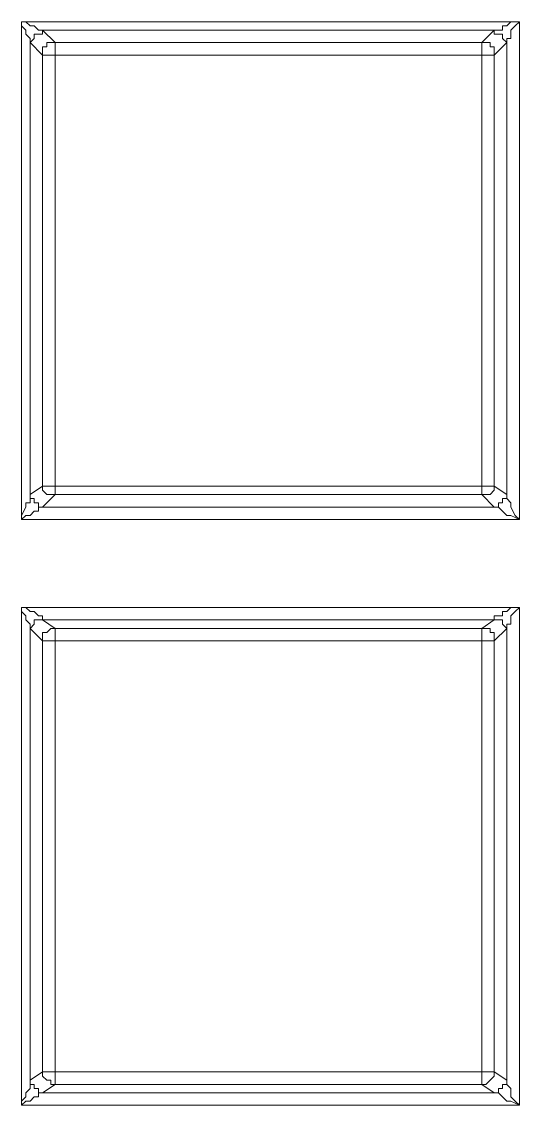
# Model space of a CAD drawing. Header units: centimetres. Extents: x -12.2 to 12.2, y -6.1 to 6.1.
# Drawn here: x -10.753 to -10.334, y -4.715 to -3.801 of the extents above; entities that cross this region are included whole.
import ezdxf

# ---------------------------------------------------------------- set-up
doc = ezdxf.new("R2010")
doc.units = ezdxf.units.CM
doc.header["$MEASUREMENT"] = 0
doc.layers.add('Camada 1', color=7, linetype='Continuous')

msp = doc.modelspace()

# ---------------------------------------------------------------- linework, layer by layer
at = {"layer": 'Camada 1', "lineweight": 9}
for points in [[(-10.75331, -3.80126), (-10.75331, -3.80126), (-10.33351, -3.80126), (-10.33351, -3.80126)], [(-10.75331, -4.22106), (-10.75331, -4.22106), (-10.75331, -3.80126), (-10.75331, -3.80126)], [(-10.35467, -3.80831), (-10.35467, -3.80831), (-10.73567, -3.80831), (-10.73567, -3.80831)], [(-10.73567, -3.80831), (-10.73567, -3.80831), (-10.72509, -3.8189), (-10.72509, -3.8189)], [(-10.36526, -3.8189), (-10.36526, -3.8189), (-10.35467, -3.80831), (-10.35467, -3.80831)], [(-10.33351, -3.80126), (-10.33351, -3.80126), (-10.33351, -4.22106), (-10.33351, -4.22106)], [(-10.74626, -3.8189), (-10.74626, -3.8189), (-10.74626, -4.19989), (-10.74626, -4.19989)], [(-10.73567, -3.82948), (-10.73567, -3.82948), (-10.74626, -3.8189), (-10.74626, -3.8189)], [(-10.72509, -3.8189), (-10.72509, -3.8189), (-10.36526, -3.8189), (-10.36526, -3.8189)], [(-10.34409, -3.8189), (-10.34409, -3.8189), (-10.35467, -3.82948), (-10.35467, -3.82948)], [(-10.34409, -4.19989), (-10.34409, -4.19989), (-10.34409, -3.8189), (-10.34409, -3.8189)], [(-10.73567, -4.19284), (-10.73567, -4.19284), (-10.73567, -3.82948), (-10.73567, -3.82948)], [(-10.72509, -3.82948), (-10.72509, -3.82948), (-10.72509, -4.19284), (-10.72509, -4.19284)], [(-10.36526, -3.82948), (-10.36526, -3.82948), (-10.72509, -3.82948), (-10.72509, -3.82948)], [(-10.36526, -4.19284), (-10.36526, -4.19284), (-10.36526, -3.82948), (-10.36526, -3.82948)], [(-10.35467, -3.82948), (-10.35467, -3.82948), (-10.35467, -4.19284), (-10.35467, -4.19284)], [(-10.74626, -4.19989), (-10.74626, -4.19989), (-10.73567, -4.19284), (-10.73567, -4.19284)], [(-10.72509, -4.19284), (-10.72509, -4.19284), (-10.36526, -4.19284), (-10.36526, -4.19284)], [(-10.35467, -4.19284), (-10.35467, -4.19284), (-10.34409, -4.19989), (-10.34409, -4.19989)], [(-10.72509, -4.19989), (-10.72509, -4.19989), (-10.73567, -4.21048), (-10.73567, -4.21048)], [(-10.36526, -4.19989), (-10.36526, -4.19989), (-10.72509, -4.19989), (-10.72509, -4.19989)], [(-10.35467, -4.21048), (-10.35467, -4.21048), (-10.36526, -4.19989), (-10.36526, -4.19989)], [(-10.73567, -4.21048), (-10.73567, -4.21048), (-10.35467, -4.21048), (-10.35467, -4.21048)], [(-10.33351, -4.22106), (-10.33351, -4.22106), (-10.75331, -4.22106), (-10.75331, -4.22106)], [(-10.75331, -4.29515), (-10.75331, -4.29515), (-10.33351, -4.29515), (-10.33351, -4.29515)], [(-10.75331, -4.71495), (-10.75331, -4.71495), (-10.75331, -4.29515), (-10.75331, -4.29515)], [(-10.33351, -4.29515), (-10.33351, -4.29515), (-10.33351, -4.71495), (-10.33351, -4.71495)], [(-10.35467, -4.30573), (-10.35467, -4.30573), (-10.73567, -4.30573), (-10.73567, -4.30573)], [(-10.73567, -4.30573), (-10.73567, -4.30573), (-10.72509, -4.31278), (-10.72509, -4.31278)], [(-10.36526, -4.31278), (-10.36526, -4.31278), (-10.35467, -4.30573), (-10.35467, -4.30573)], [(-10.74626, -4.31278), (-10.74626, -4.31278), (-10.74626, -4.69378), (-10.74626, -4.69378)], [(-10.73567, -4.32337), (-10.73567, -4.32337), (-10.74626, -4.31278), (-10.74626, -4.31278)], [(-10.72509, -4.31278), (-10.72509, -4.31278), (-10.36526, -4.31278), (-10.36526, -4.31278)], [(-10.34409, -4.31278), (-10.34409, -4.31278), (-10.35467, -4.32337), (-10.35467, -4.32337)], [(-10.34409, -4.69378), (-10.34409, -4.69378), (-10.34409, -4.31278), (-10.34409, -4.31278)], [(-10.73567, -4.68673), (-10.73567, -4.68673), (-10.73567, -4.32337), (-10.73567, -4.32337)], [(-10.36526, -4.32337), (-10.36526, -4.32337), (-10.72509, -4.32337), (-10.72509, -4.32337)], [(-10.72509, -4.32337), (-10.72509, -4.32337), (-10.72509, -4.68673), (-10.72509, -4.68673)], [(-10.36526, -4.68673), (-10.36526, -4.68673), (-10.36526, -4.32337), (-10.36526, -4.32337)], [(-10.35467, -4.32337), (-10.35467, -4.32337), (-10.35467, -4.68673), (-10.35467, -4.68673)], [(-10.74626, -4.69378), (-10.74626, -4.69378), (-10.73567, -4.68673), (-10.73567, -4.68673)], [(-10.72509, -4.68673), (-10.72509, -4.68673), (-10.36526, -4.68673), (-10.36526, -4.68673)], [(-10.35467, -4.68673), (-10.35467, -4.68673), (-10.34409, -4.69378), (-10.34409, -4.69378)], [(-10.72509, -4.69731), (-10.72509, -4.69731), (-10.73567, -4.70437), (-10.73567, -4.70437)], [(-10.73567, -4.70437), (-10.73567, -4.70437), (-10.35467, -4.70437), (-10.35467, -4.70437)], [(-10.36526, -4.69731), (-10.36526, -4.69731), (-10.72509, -4.69731), (-10.72509, -4.69731)], [(-10.35467, -4.70437), (-10.35467, -4.70437), (-10.36526, -4.69731), (-10.36526, -4.69731)], [(-10.33351, -4.71495), (-10.33351, -4.71495), (-10.75331, -4.71495), (-10.75331, -4.71495)]]:
    msp.add_open_spline(points, degree=3, dxfattribs=at)
for points, knots in [([(-10.74626, -3.8189), (-10.74626, -3.8189), (-10.74626, -3.8189), (-10.74626, -3.8189), (-10.74626, -3.8189), (-10.74626, -3.81537), (-10.74626, -3.81537), (-10.74626, -3.81537), (-10.74979, -3.81184), (-10.74979, -3.81184), (-10.74979, -3.81184), (-10.74979, -3.80831), (-10.74979, -3.80831), (-10.74979, -3.80831), (-10.75331, -3.80478), (-10.75331, -3.80478), (-10.75331, -3.80478), (-10.75331, -3.80126), (-10.75331, -3.80126)], [0, 0, 0, 0, 0.166667, 0.166667, 0.166667, 0.333333, 0.333333, 0.333333, 0.5, 0.5, 0.5, 0.666667, 0.666667, 0.666667, 0.833333, 0.833333, 0.833333, 1, 1, 1, 1]), ([(-10.75331, -3.80126), (-10.75331, -3.80126), (-10.74979, -3.80126), (-10.74979, -3.80126), (-10.74979, -3.80126), (-10.74626, -3.80478), (-10.74626, -3.80478), (-10.74626, -3.80478), (-10.74273, -3.80478), (-10.74273, -3.80478), (-10.74273, -3.80478), (-10.7392, -3.80831), (-10.7392, -3.80831), (-10.7392, -3.80831), (-10.73567, -3.80831), (-10.73567, -3.80831)], [0, 0, 0, 0, 0.2, 0.2, 0.2, 0.4, 0.4, 0.4, 0.6, 0.6, 0.6, 0.8, 0.8, 0.8, 1, 1, 1, 1]), ([(-10.74626, -3.8189), (-10.74626, -3.8189), (-10.74626, -3.8189), (-10.74626, -3.8189), (-10.74626, -3.8189), (-10.74273, -3.81537), (-10.74273, -3.81537), (-10.74273, -3.81537), (-10.74273, -3.81184), (-10.74273, -3.81184), (-10.74273, -3.81184), (-10.7392, -3.81184), (-10.7392, -3.81184), (-10.7392, -3.81184), (-10.73567, -3.81184), (-10.73567, -3.81184), (-10.73567, -3.81184), (-10.73567, -3.80831), (-10.73567, -3.80831)], [0, 0, 0, 0, 0.166667, 0.166667, 0.166667, 0.333333, 0.333333, 0.333333, 0.5, 0.5, 0.5, 0.666667, 0.666667, 0.666667, 0.833333, 0.833333, 0.833333, 1, 1, 1, 1]), ([(-10.35467, -3.80831), (-10.35467, -3.80831), (-10.35467, -3.80831), (-10.35467, -3.80831), (-10.35467, -3.80831), (-10.35115, -3.80831), (-10.35115, -3.80831), (-10.35115, -3.80831), (-10.34762, -3.80831), (-10.34762, -3.80831), (-10.34762, -3.80831), (-10.34762, -3.80478), (-10.34762, -3.80478), (-10.34762, -3.80478), (-10.34409, -3.80478), (-10.34409, -3.80478), (-10.34409, -3.80478), (-10.34056, -3.80126), (-10.34056, -3.80126), (-10.34056, -3.80126), (-10.33351, -3.80126), (-10.33351, -3.80126)], [0, 0, 0, 0, 0.142857, 0.142857, 0.142857, 0.285714, 0.285714, 0.285714, 0.428571, 0.428571, 0.428571, 0.571429, 0.571429, 0.571429, 0.714286, 0.714286, 0.714286, 0.857143, 0.857143, 0.857143, 1, 1, 1, 1]), ([(-10.34409, -3.8189), (-10.34409, -3.8189), (-10.34409, -3.8189), (-10.34409, -3.8189), (-10.34409, -3.8189), (-10.34762, -3.81537), (-10.34762, -3.81537), (-10.34762, -3.81537), (-10.34762, -3.81184), (-10.34762, -3.81184), (-10.34762, -3.81184), (-10.35115, -3.81184), (-10.35115, -3.81184), (-10.35115, -3.81184), (-10.35467, -3.81184), (-10.35467, -3.81184), (-10.35467, -3.81184), (-10.35467, -3.80831), (-10.35467, -3.80831)], [0, 0, 0, 0, 0.166667, 0.166667, 0.166667, 0.333333, 0.333333, 0.333333, 0.5, 0.5, 0.5, 0.666667, 0.666667, 0.666667, 0.833333, 0.833333, 0.833333, 1, 1, 1, 1]), ([(-10.33351, -3.80126), (-10.33351, -3.80126), (-10.33704, -3.80478), (-10.33704, -3.80478), (-10.33704, -3.80478), (-10.34056, -3.80831), (-10.34056, -3.80831), (-10.34056, -3.80831), (-10.34056, -3.81184), (-10.34056, -3.81184), (-10.34056, -3.81184), (-10.34056, -3.81537), (-10.34056, -3.81537), (-10.34056, -3.81537), (-10.34409, -3.81537), (-10.34409, -3.81537), (-10.34409, -3.81537), (-10.34409, -3.8189), (-10.34409, -3.8189)], [0, 0, 0, 0, 0.166667, 0.166667, 0.166667, 0.333333, 0.333333, 0.333333, 0.5, 0.5, 0.5, 0.666667, 0.666667, 0.666667, 0.833333, 0.833333, 0.833333, 1, 1, 1, 1]), ([(-10.73567, -3.82948), (-10.73567, -3.82948), (-10.73567, -3.82595), (-10.73567, -3.82595), (-10.73567, -3.82595), (-10.73567, -3.82242), (-10.73567, -3.82242), (-10.73567, -3.82242), (-10.73215, -3.82242), (-10.73215, -3.82242), (-10.73215, -3.82242), (-10.73215, -3.8189), (-10.73215, -3.8189), (-10.73215, -3.8189), (-10.72862, -3.8189), (-10.72862, -3.8189), (-10.72862, -3.8189), (-10.72509, -3.8189), (-10.72509, -3.8189)], [0, 0, 0, 0, 0.166667, 0.166667, 0.166667, 0.333333, 0.333333, 0.333333, 0.5, 0.5, 0.5, 0.666667, 0.666667, 0.666667, 0.833333, 0.833333, 0.833333, 1, 1, 1, 1]), ([(-10.72509, -3.82948), (-10.72509, -3.82948), (-10.72509, -3.82595), (-10.72509, -3.82595), (-10.72509, -3.82595), (-10.72509, -3.82242), (-10.72509, -3.82242), (-10.72509, -3.82242), (-10.72509, -3.8189), (-10.72509, -3.8189)], [0, 0, 0, 0, 0.333333, 0.333333, 0.333333, 0.666667, 0.666667, 0.666667, 1, 1, 1, 1]), ([(-10.35467, -3.82948), (-10.35467, -3.82948), (-10.35467, -3.82595), (-10.35467, -3.82595), (-10.35467, -3.82595), (-10.35467, -3.82242), (-10.35467, -3.82242), (-10.35467, -3.82242), (-10.3582, -3.82242), (-10.3582, -3.82242), (-10.3582, -3.82242), (-10.3582, -3.8189), (-10.3582, -3.8189), (-10.3582, -3.8189), (-10.36173, -3.8189), (-10.36173, -3.8189), (-10.36173, -3.8189), (-10.36526, -3.8189), (-10.36526, -3.8189)], [0, 0, 0, 0, 0.166667, 0.166667, 0.166667, 0.333333, 0.333333, 0.333333, 0.5, 0.5, 0.5, 0.666667, 0.666667, 0.666667, 0.833333, 0.833333, 0.833333, 1, 1, 1, 1]), ([(-10.36526, -3.82948), (-10.36526, -3.82948), (-10.36526, -3.82595), (-10.36526, -3.82595), (-10.36526, -3.82595), (-10.36526, -3.82242), (-10.36526, -3.82242), (-10.36526, -3.82242), (-10.36526, -3.8189), (-10.36526, -3.8189)], [0, 0, 0, 0, 0.333333, 0.333333, 0.333333, 0.666667, 0.666667, 0.666667, 1, 1, 1, 1]), ([(-10.73567, -3.82948), (-10.73567, -3.82948), (-10.73567, -3.82948), (-10.73567, -3.82948), (-10.73567, -3.82948), (-10.73215, -3.82948), (-10.73215, -3.82948), (-10.73215, -3.82948), (-10.72862, -3.82948), (-10.72862, -3.82948), (-10.72862, -3.82948), (-10.72509, -3.82948), (-10.72509, -3.82948)], [0, 0, 0, 0, 0.25, 0.25, 0.25, 0.5, 0.5, 0.5, 0.75, 0.75, 0.75, 1, 1, 1, 1]), ([(-10.36526, -3.82948), (-10.36526, -3.82948), (-10.36173, -3.82948), (-10.36173, -3.82948), (-10.36173, -3.82948), (-10.3582, -3.82948), (-10.3582, -3.82948), (-10.3582, -3.82948), (-10.35467, -3.82948), (-10.35467, -3.82948)], [0, 0, 0, 0, 0.333333, 0.333333, 0.333333, 0.666667, 0.666667, 0.666667, 1, 1, 1, 1]), ([(-10.73567, -4.19284), (-10.73567, -4.19284), (-10.73567, -4.19284), (-10.73567, -4.19284), (-10.73567, -4.19284), (-10.73567, -4.19637), (-10.73567, -4.19637), (-10.73567, -4.19637), (-10.73215, -4.19989), (-10.73215, -4.19989), (-10.73215, -4.19989), (-10.72862, -4.19989), (-10.72862, -4.19989), (-10.72862, -4.19989), (-10.72509, -4.19989), (-10.72509, -4.19989)], [0, 0, 0, 0, 0.2, 0.2, 0.2, 0.4, 0.4, 0.4, 0.6, 0.6, 0.6, 0.8, 0.8, 0.8, 1, 1, 1, 1]), ([(-10.73567, -4.19284), (-10.73567, -4.19284), (-10.73567, -4.19284), (-10.73567, -4.19284), (-10.73567, -4.19284), (-10.73215, -4.19284), (-10.73215, -4.19284), (-10.73215, -4.19284), (-10.72862, -4.19284), (-10.72862, -4.19284), (-10.72862, -4.19284), (-10.72509, -4.19284), (-10.72509, -4.19284)], [0, 0, 0, 0, 0.25, 0.25, 0.25, 0.5, 0.5, 0.5, 0.75, 0.75, 0.75, 1, 1, 1, 1]), ([(-10.72509, -4.19989), (-10.72509, -4.19989), (-10.72509, -4.19989), (-10.72509, -4.19989), (-10.72509, -4.19989), (-10.72509, -4.19637), (-10.72509, -4.19637), (-10.72509, -4.19637), (-10.72509, -4.19284), (-10.72509, -4.19284)], [0, 0, 0, 0, 0.333333, 0.333333, 0.333333, 0.666667, 0.666667, 0.666667, 1, 1, 1, 1]), ([(-10.36526, -4.19989), (-10.36526, -4.19989), (-10.36173, -4.19989), (-10.36173, -4.19989), (-10.36173, -4.19989), (-10.3582, -4.19989), (-10.3582, -4.19989), (-10.3582, -4.19989), (-10.35467, -4.19637), (-10.35467, -4.19637), (-10.35467, -4.19637), (-10.35467, -4.19284), (-10.35467, -4.19284)], [0, 0, 0, 0, 0.25, 0.25, 0.25, 0.5, 0.5, 0.5, 0.75, 0.75, 0.75, 1, 1, 1, 1]), ([(-10.36526, -4.19989), (-10.36526, -4.19989), (-10.36526, -4.19989), (-10.36526, -4.19989), (-10.36526, -4.19989), (-10.36526, -4.19637), (-10.36526, -4.19637), (-10.36526, -4.19637), (-10.36526, -4.19284), (-10.36526, -4.19284)], [0, 0, 0, 0, 0.333333, 0.333333, 0.333333, 0.666667, 0.666667, 0.666667, 1, 1, 1, 1]), ([(-10.36526, -4.19284), (-10.36526, -4.19284), (-10.36173, -4.19284), (-10.36173, -4.19284), (-10.36173, -4.19284), (-10.3582, -4.19284), (-10.3582, -4.19284), (-10.3582, -4.19284), (-10.35467, -4.19284), (-10.35467, -4.19284)], [0, 0, 0, 0, 0.333333, 0.333333, 0.333333, 0.666667, 0.666667, 0.666667, 1, 1, 1, 1]), ([(-10.75331, -4.22106), (-10.75331, -4.22106), (-10.75331, -4.21753), (-10.75331, -4.21753), (-10.75331, -4.21753), (-10.74979, -4.21048), (-10.74979, -4.21048), (-10.74979, -4.21048), (-10.74979, -4.20695), (-10.74979, -4.20695), (-10.74979, -4.20695), (-10.74626, -4.20695), (-10.74626, -4.20695), (-10.74626, -4.20695), (-10.74626, -4.20342), (-10.74626, -4.20342), (-10.74626, -4.20342), (-10.74626, -4.19989), (-10.74626, -4.19989)], [0, 0, 0, 0, 0.166667, 0.166667, 0.166667, 0.333333, 0.333333, 0.333333, 0.5, 0.5, 0.5, 0.666667, 0.666667, 0.666667, 0.833333, 0.833333, 0.833333, 1, 1, 1, 1]), ([(-10.74626, -4.19989), (-10.74626, -4.19989), (-10.74626, -4.20342), (-10.74626, -4.20342), (-10.74626, -4.20342), (-10.74273, -4.20342), (-10.74273, -4.20342), (-10.74273, -4.20342), (-10.74273, -4.20695), (-10.74273, -4.20695), (-10.74273, -4.20695), (-10.7392, -4.20695), (-10.7392, -4.20695), (-10.7392, -4.20695), (-10.7392, -4.21048), (-10.7392, -4.21048), (-10.7392, -4.21048), (-10.73567, -4.21048), (-10.73567, -4.21048)], [0, 0, 0, 0, 0.166667, 0.166667, 0.166667, 0.333333, 0.333333, 0.333333, 0.5, 0.5, 0.5, 0.666667, 0.666667, 0.666667, 0.833333, 0.833333, 0.833333, 1, 1, 1, 1]), ([(-10.35467, -4.21048), (-10.35467, -4.21048), (-10.35467, -4.21048), (-10.35467, -4.21048), (-10.35467, -4.21048), (-10.35115, -4.21048), (-10.35115, -4.21048), (-10.35115, -4.21048), (-10.35115, -4.20695), (-10.35115, -4.20695), (-10.35115, -4.20695), (-10.34762, -4.20695), (-10.34762, -4.20695), (-10.34762, -4.20695), (-10.34762, -4.20342), (-10.34762, -4.20342), (-10.34762, -4.20342), (-10.34409, -4.20342), (-10.34409, -4.20342), (-10.34409, -4.20342), (-10.34409, -4.19989), (-10.34409, -4.19989)], [0, 0, 0, 0, 0.142857, 0.142857, 0.142857, 0.285714, 0.285714, 0.285714, 0.428571, 0.428571, 0.428571, 0.571429, 0.571429, 0.571429, 0.714286, 0.714286, 0.714286, 0.857143, 0.857143, 0.857143, 1, 1, 1, 1]), ([(-10.34409, -4.19989), (-10.34409, -4.19989), (-10.34409, -4.19989), (-10.34409, -4.19989), (-10.34409, -4.19989), (-10.34409, -4.20342), (-10.34409, -4.20342), (-10.34409, -4.20342), (-10.34056, -4.20695), (-10.34056, -4.20695), (-10.34056, -4.20695), (-10.34056, -4.21048), (-10.34056, -4.21048), (-10.34056, -4.21048), (-10.33704, -4.21753), (-10.33704, -4.21753), (-10.33704, -4.21753), (-10.33351, -4.22106), (-10.33351, -4.22106)], [0, 0, 0, 0, 0.166667, 0.166667, 0.166667, 0.333333, 0.333333, 0.333333, 0.5, 0.5, 0.5, 0.666667, 0.666667, 0.666667, 0.833333, 0.833333, 0.833333, 1, 1, 1, 1]), ([(-10.73567, -4.21048), (-10.73567, -4.21048), (-10.73567, -4.21048), (-10.73567, -4.21048), (-10.73567, -4.21048), (-10.7392, -4.21048), (-10.7392, -4.21048), (-10.7392, -4.21048), (-10.7392, -4.21401), (-10.7392, -4.21401), (-10.7392, -4.21401), (-10.74273, -4.21401), (-10.74273, -4.21401), (-10.74273, -4.21401), (-10.74626, -4.21753), (-10.74626, -4.21753), (-10.74626, -4.21753), (-10.74979, -4.21753), (-10.74979, -4.21753), (-10.74979, -4.21753), (-10.75331, -4.22106), (-10.75331, -4.22106)], [0, 0, 0, 0, 0.142857, 0.142857, 0.142857, 0.285714, 0.285714, 0.285714, 0.428571, 0.428571, 0.428571, 0.571429, 0.571429, 0.571429, 0.714286, 0.714286, 0.714286, 0.857143, 0.857143, 0.857143, 1, 1, 1, 1]), ([(-10.33351, -4.22106), (-10.33351, -4.22106), (-10.34056, -4.21753), (-10.34056, -4.21753), (-10.34056, -4.21753), (-10.34409, -4.21753), (-10.34409, -4.21753), (-10.34409, -4.21753), (-10.34762, -4.21401), (-10.34762, -4.21401), (-10.34762, -4.21401), (-10.35115, -4.21048), (-10.35115, -4.21048), (-10.35115, -4.21048), (-10.35467, -4.21048), (-10.35467, -4.21048)], [0, 0, 0, 0, 0.2, 0.2, 0.2, 0.4, 0.4, 0.4, 0.6, 0.6, 0.6, 0.8, 0.8, 0.8, 1, 1, 1, 1]), ([(-10.75331, -4.29515), (-10.75331, -4.29515), (-10.74979, -4.29515), (-10.74979, -4.29515), (-10.74979, -4.29515), (-10.74626, -4.29867), (-10.74626, -4.29867), (-10.74626, -4.29867), (-10.74273, -4.29867), (-10.74273, -4.29867), (-10.74273, -4.29867), (-10.7392, -4.3022), (-10.7392, -4.3022), (-10.7392, -4.3022), (-10.73567, -4.3022), (-10.73567, -4.3022), (-10.73567, -4.3022), (-10.73567, -4.30573), (-10.73567, -4.30573)], [0, 0, 0, 0, 0.166667, 0.166667, 0.166667, 0.333333, 0.333333, 0.333333, 0.5, 0.5, 0.5, 0.666667, 0.666667, 0.666667, 0.833333, 0.833333, 0.833333, 1, 1, 1, 1]), ([(-10.74626, -4.31278), (-10.74626, -4.31278), (-10.74626, -4.31278), (-10.74626, -4.31278), (-10.74626, -4.31278), (-10.74626, -4.30926), (-10.74626, -4.30926), (-10.74626, -4.30926), (-10.74979, -4.30573), (-10.74979, -4.30573), (-10.74979, -4.30573), (-10.74979, -4.3022), (-10.74979, -4.3022), (-10.74979, -4.3022), (-10.75331, -4.29867), (-10.75331, -4.29867), (-10.75331, -4.29867), (-10.75331, -4.29515), (-10.75331, -4.29515)], [0, 0, 0, 0, 0.166667, 0.166667, 0.166667, 0.333333, 0.333333, 0.333333, 0.5, 0.5, 0.5, 0.666667, 0.666667, 0.666667, 0.833333, 0.833333, 0.833333, 1, 1, 1, 1]), ([(-10.35467, -4.30573), (-10.35467, -4.30573), (-10.35467, -4.30573), (-10.35467, -4.30573), (-10.35467, -4.30573), (-10.35467, -4.3022), (-10.35467, -4.3022), (-10.35467, -4.3022), (-10.35115, -4.3022), (-10.35115, -4.3022), (-10.35115, -4.3022), (-10.34762, -4.3022), (-10.34762, -4.3022), (-10.34762, -4.3022), (-10.34762, -4.29867), (-10.34762, -4.29867), (-10.34762, -4.29867), (-10.34409, -4.29867), (-10.34409, -4.29867), (-10.34409, -4.29867), (-10.34056, -4.29515), (-10.34056, -4.29515), (-10.34056, -4.29515), (-10.33351, -4.29515), (-10.33351, -4.29515)], [0, 0, 0, 0, 0.125, 0.125, 0.125, 0.25, 0.25, 0.25, 0.375, 0.375, 0.375, 0.5, 0.5, 0.5, 0.625, 0.625, 0.625, 0.75, 0.75, 0.75, 0.875, 0.875, 0.875, 1, 1, 1, 1]), ([(-10.33351, -4.29515), (-10.33351, -4.29515), (-10.33704, -4.29867), (-10.33704, -4.29867), (-10.33704, -4.29867), (-10.34056, -4.3022), (-10.34056, -4.3022), (-10.34056, -4.3022), (-10.34056, -4.30573), (-10.34056, -4.30573), (-10.34056, -4.30573), (-10.34056, -4.30926), (-10.34056, -4.30926), (-10.34056, -4.30926), (-10.34409, -4.30926), (-10.34409, -4.30926), (-10.34409, -4.30926), (-10.34409, -4.31278), (-10.34409, -4.31278)], [0, 0, 0, 0, 0.166667, 0.166667, 0.166667, 0.333333, 0.333333, 0.333333, 0.5, 0.5, 0.5, 0.666667, 0.666667, 0.666667, 0.833333, 0.833333, 0.833333, 1, 1, 1, 1]), ([(-10.73567, -4.30573), (-10.73567, -4.30573), (-10.73567, -4.30573), (-10.73567, -4.30573), (-10.73567, -4.30573), (-10.7392, -4.30573), (-10.7392, -4.30573), (-10.7392, -4.30573), (-10.74273, -4.30573), (-10.74273, -4.30573), (-10.74273, -4.30573), (-10.74273, -4.30926), (-10.74273, -4.30926), (-10.74273, -4.30926), (-10.74626, -4.31278), (-10.74626, -4.31278)], [0, 0, 0, 0, 0.2, 0.2, 0.2, 0.4, 0.4, 0.4, 0.6, 0.6, 0.6, 0.8, 0.8, 0.8, 1, 1, 1, 1]), ([(-10.34409, -4.31278), (-10.34409, -4.31278), (-10.34409, -4.31278), (-10.34409, -4.31278), (-10.34409, -4.31278), (-10.34762, -4.30926), (-10.34762, -4.30926), (-10.34762, -4.30926), (-10.34762, -4.30573), (-10.34762, -4.30573), (-10.34762, -4.30573), (-10.35115, -4.30573), (-10.35115, -4.30573), (-10.35115, -4.30573), (-10.35467, -4.30573), (-10.35467, -4.30573)], [0, 0, 0, 0, 0.2, 0.2, 0.2, 0.4, 0.4, 0.4, 0.6, 0.6, 0.6, 0.8, 0.8, 0.8, 1, 1, 1, 1]), ([(-10.72509, -4.31278), (-10.72509, -4.31278), (-10.72862, -4.31278), (-10.72862, -4.31278), (-10.72862, -4.31278), (-10.73215, -4.31631), (-10.73215, -4.31631), (-10.73215, -4.31631), (-10.73567, -4.31631), (-10.73567, -4.31631), (-10.73567, -4.31631), (-10.73567, -4.31984), (-10.73567, -4.31984), (-10.73567, -4.31984), (-10.73567, -4.32337), (-10.73567, -4.32337)], [0, 0, 0, 0, 0.2, 0.2, 0.2, 0.4, 0.4, 0.4, 0.6, 0.6, 0.6, 0.8, 0.8, 0.8, 1, 1, 1, 1]), ([(-10.72509, -4.31278), (-10.72509, -4.31278), (-10.72509, -4.31278), (-10.72509, -4.31278), (-10.72509, -4.31278), (-10.72509, -4.31631), (-10.72509, -4.31631), (-10.72509, -4.31631), (-10.72509, -4.31984), (-10.72509, -4.31984), (-10.72509, -4.31984), (-10.72509, -4.32337), (-10.72509, -4.32337)], [0, 0, 0, 0, 0.25, 0.25, 0.25, 0.5, 0.5, 0.5, 0.75, 0.75, 0.75, 1, 1, 1, 1]), ([(-10.35467, -4.32337), (-10.35467, -4.32337), (-10.35467, -4.31984), (-10.35467, -4.31984), (-10.35467, -4.31984), (-10.35467, -4.31631), (-10.35467, -4.31631), (-10.35467, -4.31631), (-10.3582, -4.31631), (-10.3582, -4.31631), (-10.3582, -4.31631), (-10.3582, -4.31278), (-10.3582, -4.31278), (-10.3582, -4.31278), (-10.36173, -4.31278), (-10.36173, -4.31278), (-10.36173, -4.31278), (-10.36526, -4.31278), (-10.36526, -4.31278)], [0, 0, 0, 0, 0.166667, 0.166667, 0.166667, 0.333333, 0.333333, 0.333333, 0.5, 0.5, 0.5, 0.666667, 0.666667, 0.666667, 0.833333, 0.833333, 0.833333, 1, 1, 1, 1]), ([(-10.36526, -4.31278), (-10.36526, -4.31278), (-10.36526, -4.31278), (-10.36526, -4.31278), (-10.36526, -4.31278), (-10.36526, -4.31631), (-10.36526, -4.31631), (-10.36526, -4.31631), (-10.36526, -4.31984), (-10.36526, -4.31984), (-10.36526, -4.31984), (-10.36526, -4.32337), (-10.36526, -4.32337)], [0, 0, 0, 0, 0.25, 0.25, 0.25, 0.5, 0.5, 0.5, 0.75, 0.75, 0.75, 1, 1, 1, 1]), ([(-10.72509, -4.32337), (-10.72509, -4.32337), (-10.72862, -4.32337), (-10.72862, -4.32337), (-10.72862, -4.32337), (-10.73215, -4.32337), (-10.73215, -4.32337), (-10.73215, -4.32337), (-10.73567, -4.32337), (-10.73567, -4.32337)], [0, 0, 0, 0, 0.333333, 0.333333, 0.333333, 0.666667, 0.666667, 0.666667, 1, 1, 1, 1]), ([(-10.35467, -4.32337), (-10.35467, -4.32337), (-10.35467, -4.32337), (-10.35467, -4.32337), (-10.35467, -4.32337), (-10.3582, -4.32337), (-10.3582, -4.32337), (-10.3582, -4.32337), (-10.36173, -4.32337), (-10.36173, -4.32337), (-10.36173, -4.32337), (-10.36526, -4.32337), (-10.36526, -4.32337)], [0, 0, 0, 0, 0.25, 0.25, 0.25, 0.5, 0.5, 0.5, 0.75, 0.75, 0.75, 1, 1, 1, 1]), ([(-10.73567, -4.68673), (-10.73567, -4.68673), (-10.73567, -4.68673), (-10.73567, -4.68673), (-10.73567, -4.68673), (-10.73567, -4.69026), (-10.73567, -4.69026), (-10.73567, -4.69026), (-10.73215, -4.69378), (-10.73215, -4.69378), (-10.73215, -4.69378), (-10.72862, -4.69378), (-10.72862, -4.69378), (-10.72862, -4.69378), (-10.72862, -4.69731), (-10.72862, -4.69731), (-10.72862, -4.69731), (-10.72509, -4.69731), (-10.72509, -4.69731)], [0, 0, 0, 0, 0.166667, 0.166667, 0.166667, 0.333333, 0.333333, 0.333333, 0.5, 0.5, 0.5, 0.666667, 0.666667, 0.666667, 0.833333, 0.833333, 0.833333, 1, 1, 1, 1]), ([(-10.72509, -4.68673), (-10.72509, -4.68673), (-10.72862, -4.68673), (-10.72862, -4.68673), (-10.72862, -4.68673), (-10.73215, -4.68673), (-10.73215, -4.68673), (-10.73215, -4.68673), (-10.73567, -4.68673), (-10.73567, -4.68673)], [0, 0, 0, 0, 0.333333, 0.333333, 0.333333, 0.666667, 0.666667, 0.666667, 1, 1, 1, 1]), ([(-10.72509, -4.68673), (-10.72509, -4.68673), (-10.72509, -4.68673), (-10.72509, -4.68673), (-10.72509, -4.68673), (-10.72509, -4.69026), (-10.72509, -4.69026), (-10.72509, -4.69026), (-10.72509, -4.69378), (-10.72509, -4.69378), (-10.72509, -4.69378), (-10.72509, -4.69731), (-10.72509, -4.69731)], [0, 0, 0, 0, 0.25, 0.25, 0.25, 0.5, 0.5, 0.5, 0.75, 0.75, 0.75, 1, 1, 1, 1]), ([(-10.35467, -4.68673), (-10.35467, -4.68673), (-10.35467, -4.68673), (-10.35467, -4.68673), (-10.35467, -4.68673), (-10.35467, -4.69026), (-10.35467, -4.69026), (-10.35467, -4.69026), (-10.3582, -4.69378), (-10.3582, -4.69378), (-10.3582, -4.69378), (-10.36173, -4.69731), (-10.36173, -4.69731), (-10.36173, -4.69731), (-10.36526, -4.69731), (-10.36526, -4.69731)], [0, 0, 0, 0, 0.2, 0.2, 0.2, 0.4, 0.4, 0.4, 0.6, 0.6, 0.6, 0.8, 0.8, 0.8, 1, 1, 1, 1]), ([(-10.36526, -4.68673), (-10.36526, -4.68673), (-10.36526, -4.68673), (-10.36526, -4.68673), (-10.36526, -4.68673), (-10.36526, -4.69026), (-10.36526, -4.69026), (-10.36526, -4.69026), (-10.36526, -4.69378), (-10.36526, -4.69378), (-10.36526, -4.69378), (-10.36526, -4.69731), (-10.36526, -4.69731)], [0, 0, 0, 0, 0.25, 0.25, 0.25, 0.5, 0.5, 0.5, 0.75, 0.75, 0.75, 1, 1, 1, 1]), ([(-10.35467, -4.68673), (-10.35467, -4.68673), (-10.35467, -4.68673), (-10.35467, -4.68673), (-10.35467, -4.68673), (-10.3582, -4.68673), (-10.3582, -4.68673), (-10.3582, -4.68673), (-10.36173, -4.68673), (-10.36173, -4.68673), (-10.36173, -4.68673), (-10.36526, -4.68673), (-10.36526, -4.68673)], [0, 0, 0, 0, 0.25, 0.25, 0.25, 0.5, 0.5, 0.5, 0.75, 0.75, 0.75, 1, 1, 1, 1]), ([(-10.75331, -4.71495), (-10.75331, -4.71495), (-10.75331, -4.71142), (-10.75331, -4.71142), (-10.75331, -4.71142), (-10.74979, -4.70789), (-10.74979, -4.70789), (-10.74979, -4.70789), (-10.74979, -4.70437), (-10.74979, -4.70437), (-10.74979, -4.70437), (-10.74626, -4.70084), (-10.74626, -4.70084), (-10.74626, -4.70084), (-10.74626, -4.69731), (-10.74626, -4.69731), (-10.74626, -4.69731), (-10.74626, -4.69378), (-10.74626, -4.69378)], [0, 0, 0, 0, 0.166667, 0.166667, 0.166667, 0.333333, 0.333333, 0.333333, 0.5, 0.5, 0.5, 0.666667, 0.666667, 0.666667, 0.833333, 0.833333, 0.833333, 1, 1, 1, 1]), ([(-10.74626, -4.69378), (-10.74626, -4.69378), (-10.74626, -4.69731), (-10.74626, -4.69731), (-10.74626, -4.69731), (-10.74273, -4.69731), (-10.74273, -4.69731), (-10.74273, -4.69731), (-10.74273, -4.70084), (-10.74273, -4.70084), (-10.74273, -4.70084), (-10.7392, -4.70084), (-10.7392, -4.70084), (-10.7392, -4.70084), (-10.7392, -4.70437), (-10.7392, -4.70437), (-10.7392, -4.70437), (-10.73567, -4.70437), (-10.73567, -4.70437)], [0, 0, 0, 0, 0.166667, 0.166667, 0.166667, 0.333333, 0.333333, 0.333333, 0.5, 0.5, 0.5, 0.666667, 0.666667, 0.666667, 0.833333, 0.833333, 0.833333, 1, 1, 1, 1]), ([(-10.34409, -4.69378), (-10.34409, -4.69378), (-10.34409, -4.69731), (-10.34409, -4.69731), (-10.34409, -4.69731), (-10.34762, -4.69731), (-10.34762, -4.69731), (-10.34762, -4.69731), (-10.34762, -4.70084), (-10.34762, -4.70084), (-10.34762, -4.70084), (-10.35115, -4.70084), (-10.35115, -4.70084), (-10.35115, -4.70084), (-10.35115, -4.70437), (-10.35115, -4.70437), (-10.35115, -4.70437), (-10.35467, -4.70437), (-10.35467, -4.70437)], [0, 0, 0, 0, 0.166667, 0.166667, 0.166667, 0.333333, 0.333333, 0.333333, 0.5, 0.5, 0.5, 0.666667, 0.666667, 0.666667, 0.833333, 0.833333, 0.833333, 1, 1, 1, 1]), ([(-10.34409, -4.69378), (-10.34409, -4.69378), (-10.34409, -4.69378), (-10.34409, -4.69378), (-10.34409, -4.69378), (-10.34409, -4.69731), (-10.34409, -4.69731), (-10.34409, -4.69731), (-10.34056, -4.70084), (-10.34056, -4.70084), (-10.34056, -4.70084), (-10.34056, -4.70437), (-10.34056, -4.70437), (-10.34056, -4.70437), (-10.34056, -4.70789), (-10.34056, -4.70789), (-10.34056, -4.70789), (-10.33704, -4.71142), (-10.33704, -4.71142), (-10.33704, -4.71142), (-10.33351, -4.71495), (-10.33351, -4.71495)], [0, 0, 0, 0, 0.142857, 0.142857, 0.142857, 0.285714, 0.285714, 0.285714, 0.428571, 0.428571, 0.428571, 0.571429, 0.571429, 0.571429, 0.714286, 0.714286, 0.714286, 0.857143, 0.857143, 0.857143, 1, 1, 1, 1]), ([(-10.73567, -4.70437), (-10.73567, -4.70437), (-10.73567, -4.70437), (-10.73567, -4.70437), (-10.73567, -4.70437), (-10.7392, -4.70437), (-10.7392, -4.70437), (-10.7392, -4.70437), (-10.7392, -4.70789), (-10.7392, -4.70789), (-10.7392, -4.70789), (-10.74273, -4.70789), (-10.74273, -4.70789), (-10.74273, -4.70789), (-10.74626, -4.71142), (-10.74626, -4.71142), (-10.74626, -4.71142), (-10.74979, -4.71142), (-10.74979, -4.71142), (-10.74979, -4.71142), (-10.75331, -4.71495), (-10.75331, -4.71495)], [0, 0, 0, 0, 0.142857, 0.142857, 0.142857, 0.285714, 0.285714, 0.285714, 0.428571, 0.428571, 0.428571, 0.571429, 0.571429, 0.571429, 0.714286, 0.714286, 0.714286, 0.857143, 0.857143, 0.857143, 1, 1, 1, 1]), ([(-10.33351, -4.71495), (-10.33351, -4.71495), (-10.34056, -4.71142), (-10.34056, -4.71142), (-10.34056, -4.71142), (-10.34409, -4.71142), (-10.34409, -4.71142), (-10.34409, -4.71142), (-10.34762, -4.70789), (-10.34762, -4.70789), (-10.34762, -4.70789), (-10.35115, -4.70437), (-10.35115, -4.70437), (-10.35115, -4.70437), (-10.35467, -4.70437), (-10.35467, -4.70437)], [0, 0, 0, 0, 0.2, 0.2, 0.2, 0.4, 0.4, 0.4, 0.6, 0.6, 0.6, 0.8, 0.8, 0.8, 1, 1, 1, 1])]:
    msp.add_open_spline(points, degree=3, knots=knots, dxfattribs=at)

doc.saveas('drawing.dxf')
